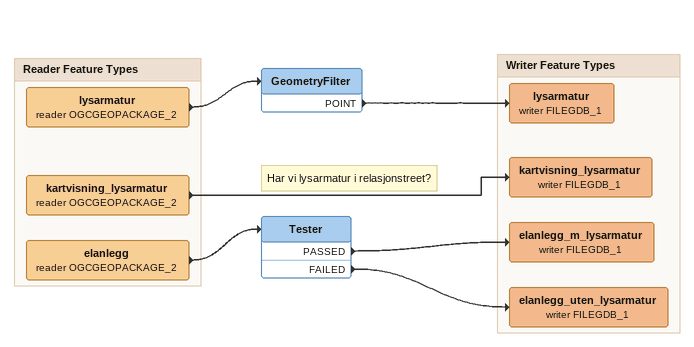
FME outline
GeometryFilter
    POINT -> lysarmatur (writer FILEGDB_1)
Note: Har vi lysarmatur i relasjonstreet?
Tester
    PASSED -> elanlegg_m_lysarmatur (writer FILEGDB_1)
    FAILED -> elanlegg_uten_lysarmatur (writer FILEGDB_1)

Bookmark: Reader Feature Types
lysarmatur (reader OGCGEOPACKAGE_2)
    -> GeometryFilter
kartvisning_lysarmatur (reader OGCGEOPACKAGE_2)
    -> kartvisning_lysarmatur (writer FILEGDB_1)
elanlegg (reader OGCGEOPACKAGE_2)
    -> Tester

Bookmark: Writer Feature Types
lysarmatur (writer FILEGDB_1)
kartvisning_lysarmatur (writer FILEGDB_1)
elanlegg_m_lysarmatur (writer FILEGDB_1)
elanlegg_uten_lysarmatur (writer FILEGDB_1)
